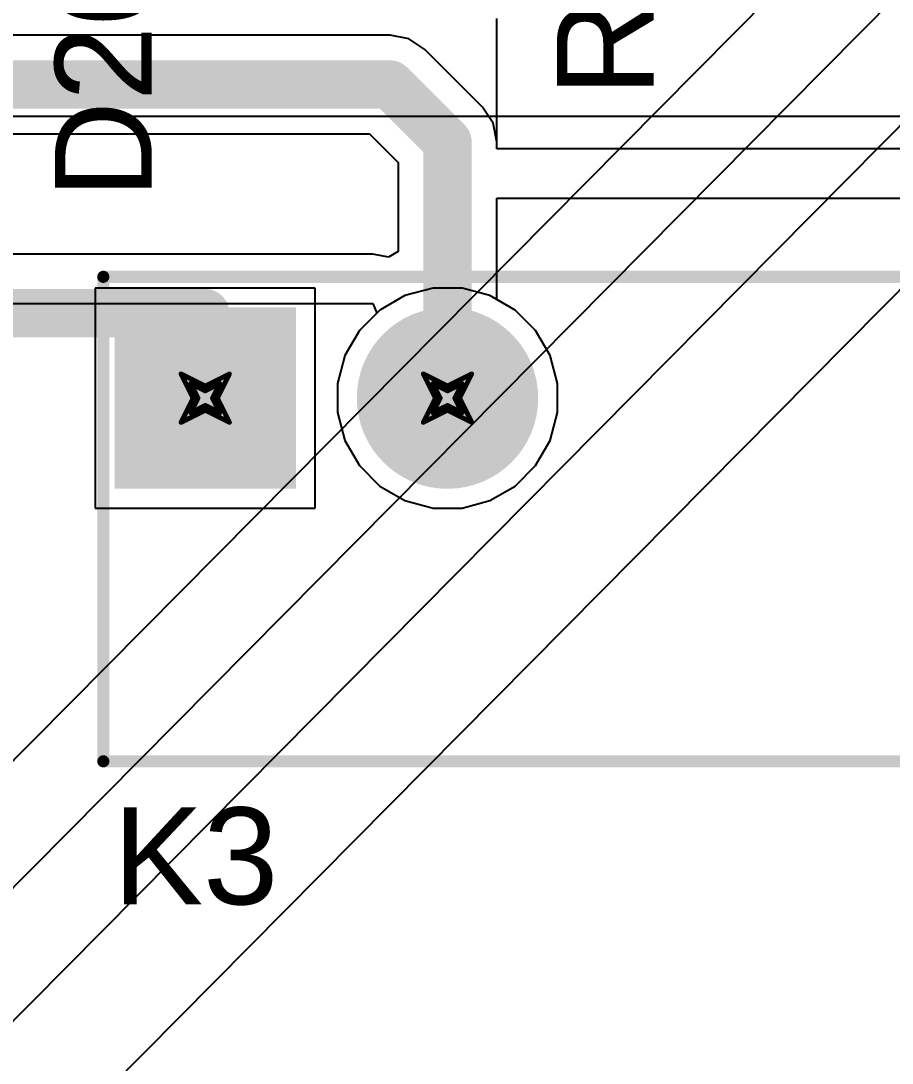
# Model space of a CAD drawing. Header units: inches. Extents: x -3 to 5259, y -3 to 5282.
# Drawn here: x 89.38 to 98.51, y 62.72 to 73.65 of the extents above; entities that cross this region are included whole.
import ezdxf

# ---------------------------------------------------------------- set-up
doc = ezdxf.new("R2010")
doc.units = ezdxf.units.IN
for name, color, linetype in [('Bottom Layer', 5, 'Continuous'), ('Bottom Solder', 6, 'Continuous'), ('Drill Drawing', 1, 'Continuous'), ('Layer 1', 16, 'Continuous'), ('Layer 2', 76, 'Continuous'), ('Multi-Layer', 9, 'Continuous'), ('Pad Holes', 156, 'Continuous'), ('Top Layer', 1, 'Continuous'), ('Top Overlay', 2, 'Continuous'), ('Top Solder', 216, 'Continuous')]:
    doc.layers.add(name, color=color, linetype=linetype)
doc.styles.add('Arial', font='', dxfattribs={"height": 0.2})
doc.styles.get('Arial').set_extended_font_data('Arial')

# ---------------------------------------------------------------- blocks, each defined once
blk = doc.blocks.new('13_WQFN_HR__3_2__26')
at = {"layer": 'Top Solder'}
for p in [(-0.575, 1.81), (-0.547, -0.923), (0.753, 1.802), (1.178, -0.923)]:
    blk.add_line(p, (5227.28, 5276.701), dxfattribs=at)
blk = doc.blocks.new('G6DN_1A_SL_DC24_179')
at = {"layer": 'Bottom Layer'}
blk.add_hatch(color=5, dxfattribs=at).paths.add_polyline_path([(-9.79, 0.9), (-7.99, 0.9), (-7.99, -0.9), (-9.79, -0.9)])
h = blk.add_hatch(color=5, dxfattribs=at)
edge = h.paths.add_edge_path()
edge.add_arc((-6.35, 0), 0.9, 0, 360)
at = {"layer": 'Bottom Solder'}
blk.add_hatch(color=6, dxfattribs=at).paths.add_polyline_path([(-9.841, 0.951), (-7.939, 0.951), (-7.939, -0.951), (-9.841, -0.951)])
h = blk.add_hatch(color=6, dxfattribs=at)
edge = h.paths.add_edge_path()
edge.add_arc((-6.35, 0), 0.951, 0, 360)
at = {"layer": 'Layer 1'}
blk.add_hatch(color=16, dxfattribs=at).paths.add_polyline_path([(-9.79, 0.9), (-7.99, 0.9), (-7.99, -0.9), (-9.79, -0.9)])
h = blk.add_hatch(color=16, dxfattribs=at)
edge = h.paths.add_edge_path()
edge.add_arc((-6.35, 0), 0.9, 0, 360)
at = {"layer": 'Layer 2'}
blk.add_hatch(color=76, dxfattribs=at).paths.add_polyline_path([(-9.79, 0.9), (-7.99, 0.9), (-7.99, -0.9), (-9.79, -0.9)])
h = blk.add_hatch(color=76, dxfattribs=at)
edge = h.paths.add_edge_path()
edge.add_arc((-6.35, 0), 0.9, 0, 360)
at = {"layer": 'Multi-Layer'}
blk.add_hatch(color=9, dxfattribs=at).paths.add_polyline_path([(-9.79, 0.9), (-7.99, 0.9), (-7.99, -0.9), (-9.79, -0.9)])
h = blk.add_hatch(color=9, dxfattribs=at)
edge = h.paths.add_edge_path()
edge.add_arc((-6.35, 0), 0.9, 0, 360)
at = {"layer": 'Pad Holes'}
h = blk.add_hatch(color=7, dxfattribs=at)
edge = h.paths.add_edge_path()
edge.add_arc((-8.89, 0), 0.6, 0, 360)
h = blk.add_hatch(color=7, dxfattribs=at)
edge = h.paths.add_edge_path()
edge.add_arc((-6.35, 0), 0.6, 0, 360)
at = {"layer": 'Top Layer'}
blk.add_hatch(color=1, dxfattribs=at).paths.add_polyline_path([(-9.79, 0.9), (-7.99, 0.9), (-7.99, -0.9), (-9.79, -0.9)])
h = blk.add_hatch(color=1, dxfattribs=at)
edge = h.paths.add_edge_path()
edge.add_arc((-6.35, 0), 0.9, 0, 360)
at = {"layer": 'Top Solder'}
blk.add_hatch(color=216, dxfattribs=at).paths.add_polyline_path([(-9.841, 0.951), (-7.939, 0.951), (-7.939, -0.951), (-9.841, -0.951)])
h = blk.add_hatch(color=216, dxfattribs=at)
edge = h.paths.add_edge_path()
edge.add_arc((-6.35, 0), 0.951, 0, 360)
at = {"layer": 'Top Overlay'}
for points in [[(-9.959, 1.272, 0.127, 0.127, 0), (10.361, 1.272, 0.127, 0.127, 0)], [(-9.959, -3.808, 0.127, 0.127, 0), (-9.959, 1.272, 0.127, 0.127, 0)], [(-9.959, -3.808, 0.127, 0.127, 0), (10.361, -3.808, 0.127, 0.127, 0)]]:
    blk.add_lwpolyline(points, format="xyseb", dxfattribs=at)
for points in [[(-9.991, 1.272, 0.0635, 0.0635, 1), (-9.927, 1.272, 0.0635, 0.0635, 1)], [(-9.991, 1.272, 0.0635, 0.0635, 1), (-9.927, 1.272, 0.0635, 0.0635, 1)], [(-9.991, -3.808, 0.0635, 0.0635, 1), (-9.927, -3.808, 0.0635, 0.0635, 1)], [(-9.991, -3.808, 0.0635, 0.0635, 1), (-9.927, -3.808, 0.0635, 0.0635, 1)]]:
    blk.add_lwpolyline(points, format="xyseb", close=True, dxfattribs=at)

msp = doc.modelspace()

# ---------------------------------------------------------------- linework, layer by layer
at = {"layer": 'Bottom Layer'}
for p, q in [((92.463, 70.851), (90.155, 70.851)), ((90.155, 70.851), (90.155, 68.543)), ((92.463, 68.543), (92.463, 70.851)), ((93.697, 70.851), (93.403, 70.773)), ((94.001, 70.851), (93.697, 70.851)), ((94.294, 70.773), (94.001, 70.851)), ((93.403, 70.773), (93.14, 70.621)), ((94.557, 70.621), (94.294, 70.773)), ((93.14, 70.621), (92.925, 70.406)), ((94.772, 70.406), (94.557, 70.621)), ((92.925, 70.406), (92.773, 70.143)), ((94.924, 70.143), (94.772, 70.406)), ((92.773, 70.143), (92.695, 69.849)), ((95.003, 69.849), (94.924, 70.143)), ((92.695, 69.849), (92.695, 69.545)), ((95.003, 69.545), (95.003, 69.849)), ((92.695, 69.545), (92.773, 69.252)), ((94.924, 69.252), (95.003, 69.545)), ((92.773, 69.252), (92.925, 68.989)), ((94.772, 68.989), (94.924, 69.252)), ((92.925, 68.989), (93.14, 68.774)), ((94.557, 68.774), (94.772, 68.989)), ((93.14, 68.774), (93.403, 68.622)), ((94.294, 68.622), (94.557, 68.774)), ((90.155, 68.543), (92.463, 68.543)), ((93.403, 68.622), (93.697, 68.543)), ((93.697, 68.543), (94.001, 68.543)), ((94.001, 68.543), (94.294, 68.622))]:
    msp.add_line(p, q, dxfattribs=at)
at = {"layer": 'Drill Drawing'}
for points in [[(91.055, 69.951, 0.0508, 0.0508, 0), (91.309, 69.824, 0.0508, 0.0508, 0)], [(91.055, 69.951, 0.0508, 0.0508, 0), (91.182, 69.697, 0.0508, 0.0508, 0)], [(91.309, 69.824, 0.0508, 0.0508, 0), (91.563, 69.951, 0.0508, 0.0508, 0)], [(91.436, 69.697, 0.0508, 0.0508, 0), (91.563, 69.951, 0.0508, 0.0508, 0)], [(93.595, 69.951, 0.0508, 0.0508, 0), (93.849, 69.824, 0.0508, 0.0508, 0)], [(93.595, 69.951, 0.0508, 0.0508, 0), (93.722, 69.697, 0.0508, 0.0508, 0)], [(93.849, 69.824, 0.0508, 0.0508, 0), (94.103, 69.951, 0.0508, 0.0508, 0)], [(93.976, 69.697, 0.0508, 0.0508, 0), (94.103, 69.951, 0.0508, 0.0508, 0)], [(91.156, 69.85, 0.0508, 0.0508, 0), (91.309, 69.773, 0.0508, 0.0508, 0)], [(91.156, 69.85, 0.0508, 0.0508, 0), (91.233, 69.697, 0.0508, 0.0508, 0)], [(91.309, 69.773, 0.0508, 0.0508, 0), (91.461, 69.85, 0.0508, 0.0508, 0)], [(91.385, 69.697, 0.0508, 0.0508, 0), (91.461, 69.85, 0.0508, 0.0508, 0)], [(93.696, 69.85, 0.0508, 0.0508, 0), (93.849, 69.773, 0.0508, 0.0508, 0)], [(93.696, 69.85, 0.0508, 0.0508, 0), (93.773, 69.697, 0.0508, 0.0508, 0)], [(93.849, 69.773, 0.0508, 0.0508, 0), (94.001, 69.85, 0.0508, 0.0508, 0)], [(93.925, 69.697, 0.0508, 0.0508, 0), (94.001, 69.85, 0.0508, 0.0508, 0)], [(91.055, 69.443, 0.0508, 0.0508, 0), (91.182, 69.697, 0.0508, 0.0508, 0)], [(91.156, 69.545, 0.0508, 0.0508, 0), (91.233, 69.697, 0.0508, 0.0508, 0)], [(91.156, 69.545, 0.0508, 0.0508, 0), (91.309, 69.621, 0.0508, 0.0508, 0)], [(91.309, 69.621, 0.0508, 0.0508, 0), (91.461, 69.545, 0.0508, 0.0508, 0)], [(91.385, 69.697, 0.0508, 0.0508, 0), (91.461, 69.545, 0.0508, 0.0508, 0)], [(91.436, 69.697, 0.0508, 0.0508, 0), (91.563, 69.443, 0.0508, 0.0508, 0)], [(93.595, 69.443, 0.0508, 0.0508, 0), (93.722, 69.697, 0.0508, 0.0508, 0)], [(93.696, 69.545, 0.0508, 0.0508, 0), (93.773, 69.697, 0.0508, 0.0508, 0)], [(93.696, 69.545, 0.0508, 0.0508, 0), (93.849, 69.621, 0.0508, 0.0508, 0)], [(93.849, 69.621, 0.0508, 0.0508, 0), (94.001, 69.545, 0.0508, 0.0508, 0)], [(93.925, 69.697, 0.0508, 0.0508, 0), (94.001, 69.545, 0.0508, 0.0508, 0)], [(93.976, 69.697, 0.0508, 0.0508, 0), (94.103, 69.443, 0.0508, 0.0508, 0)], [(91.055, 69.443, 0.0508, 0.0508, 0), (91.309, 69.57, 0.0508, 0.0508, 0)], [(91.309, 69.57, 0.0508, 0.0508, 0), (91.563, 69.443, 0.0508, 0.0508, 0)], [(93.595, 69.443, 0.0508, 0.0508, 0), (93.849, 69.57, 0.0508, 0.0508, 0)], [(93.849, 69.57, 0.0508, 0.0508, 0), (94.103, 69.443, 0.0508, 0.0508, 0)]]:
    msp.add_lwpolyline(points, format="xyseb", dxfattribs=at)
for points in [[(91.042, 69.951, 0.0254, 0.0254, 1), (91.067, 69.951, 0.0254, 0.0254, 1)], [(91.042, 69.951, 0.0254, 0.0254, 1), (91.067, 69.951, 0.0254, 0.0254, 1)], [(91.55, 69.951, 0.0254, 0.0254, 1), (91.575, 69.951, 0.0254, 0.0254, 1)], [(91.55, 69.951, 0.0254, 0.0254, 1), (91.575, 69.951, 0.0254, 0.0254, 1)], [(93.582, 69.951, 0.0254, 0.0254, 1), (93.607, 69.951, 0.0254, 0.0254, 1)], [(93.582, 69.951, 0.0254, 0.0254, 1), (93.607, 69.951, 0.0254, 0.0254, 1)], [(94.09, 69.951, 0.0254, 0.0254, 1), (94.115, 69.951, 0.0254, 0.0254, 1)], [(94.09, 69.951, 0.0254, 0.0254, 1), (94.115, 69.951, 0.0254, 0.0254, 1)], [(91.144, 69.85, 0.0254, 0.0254, 1), (91.169, 69.85, 0.0254, 0.0254, 1)], [(91.144, 69.85, 0.0254, 0.0254, 1), (91.169, 69.85, 0.0254, 0.0254, 1)], [(91.296, 69.824, 0.0254, 0.0254, 1), (91.321, 69.824, 0.0254, 0.0254, 1)], [(91.296, 69.824, 0.0254, 0.0254, 1), (91.321, 69.824, 0.0254, 0.0254, 1)], [(91.448, 69.85, 0.0254, 0.0254, 1), (91.474, 69.85, 0.0254, 0.0254, 1)], [(91.448, 69.85, 0.0254, 0.0254, 1), (91.474, 69.85, 0.0254, 0.0254, 1)], [(93.684, 69.85, 0.0254, 0.0254, 1), (93.709, 69.85, 0.0254, 0.0254, 1)], [(93.684, 69.85, 0.0254, 0.0254, 1), (93.709, 69.85, 0.0254, 0.0254, 1)], [(93.836, 69.824, 0.0254, 0.0254, 1), (93.861, 69.824, 0.0254, 0.0254, 1)], [(93.836, 69.824, 0.0254, 0.0254, 1), (93.861, 69.824, 0.0254, 0.0254, 1)], [(93.988, 69.85, 0.0254, 0.0254, 1), (94.014, 69.85, 0.0254, 0.0254, 1)], [(93.988, 69.85, 0.0254, 0.0254, 1), (94.014, 69.85, 0.0254, 0.0254, 1)], [(91.296, 69.773, 0.0254, 0.0254, 1), (91.321, 69.773, 0.0254, 0.0254, 1)], [(91.296, 69.773, 0.0254, 0.0254, 1), (91.321, 69.773, 0.0254, 0.0254, 1)], [(93.836, 69.773, 0.0254, 0.0254, 1), (93.861, 69.773, 0.0254, 0.0254, 1)], [(93.836, 69.773, 0.0254, 0.0254, 1), (93.861, 69.773, 0.0254, 0.0254, 1)], [(91.169, 69.697, 0.0254, 0.0254, 1), (91.194, 69.697, 0.0254, 0.0254, 1)], [(91.169, 69.697, 0.0254, 0.0254, 1), (91.194, 69.697, 0.0254, 0.0254, 1)], [(91.22, 69.697, 0.0254, 0.0254, 1), (91.245, 69.697, 0.0254, 0.0254, 1)], [(91.22, 69.697, 0.0254, 0.0254, 1), (91.245, 69.697, 0.0254, 0.0254, 1)], [(91.296, 69.621, 0.0254, 0.0254, 1), (91.321, 69.621, 0.0254, 0.0254, 1)], [(91.296, 69.621, 0.0254, 0.0254, 1), (91.321, 69.621, 0.0254, 0.0254, 1)], [(91.372, 69.697, 0.0254, 0.0254, 1), (91.398, 69.697, 0.0254, 0.0254, 1)], [(91.372, 69.697, 0.0254, 0.0254, 1), (91.398, 69.697, 0.0254, 0.0254, 1)], [(91.423, 69.697, 0.0254, 0.0254, 1), (91.448, 69.697, 0.0254, 0.0254, 1)], [(91.423, 69.697, 0.0254, 0.0254, 1), (91.448, 69.697, 0.0254, 0.0254, 1)], [(93.709, 69.697, 0.0254, 0.0254, 1), (93.734, 69.697, 0.0254, 0.0254, 1)], [(93.709, 69.697, 0.0254, 0.0254, 1), (93.734, 69.697, 0.0254, 0.0254, 1)], [(93.76, 69.697, 0.0254, 0.0254, 1), (93.785, 69.697, 0.0254, 0.0254, 1)], [(93.76, 69.697, 0.0254, 0.0254, 1), (93.785, 69.697, 0.0254, 0.0254, 1)], [(93.836, 69.621, 0.0254, 0.0254, 1), (93.861, 69.621, 0.0254, 0.0254, 1)], [(93.836, 69.621, 0.0254, 0.0254, 1), (93.861, 69.621, 0.0254, 0.0254, 1)], [(93.912, 69.697, 0.0254, 0.0254, 1), (93.938, 69.697, 0.0254, 0.0254, 1)], [(93.912, 69.697, 0.0254, 0.0254, 1), (93.938, 69.697, 0.0254, 0.0254, 1)], [(93.963, 69.697, 0.0254, 0.0254, 1), (93.988, 69.697, 0.0254, 0.0254, 1)], [(93.963, 69.697, 0.0254, 0.0254, 1), (93.988, 69.697, 0.0254, 0.0254, 1)], [(91.144, 69.545, 0.0254, 0.0254, 1), (91.169, 69.545, 0.0254, 0.0254, 1)], [(91.144, 69.545, 0.0254, 0.0254, 1), (91.169, 69.545, 0.0254, 0.0254, 1)], [(91.296, 69.57, 0.0254, 0.0254, 1), (91.321, 69.57, 0.0254, 0.0254, 1)], [(91.296, 69.57, 0.0254, 0.0254, 1), (91.321, 69.57, 0.0254, 0.0254, 1)], [(91.448, 69.545, 0.0254, 0.0254, 1), (91.474, 69.545, 0.0254, 0.0254, 1)], [(91.448, 69.545, 0.0254, 0.0254, 1), (91.474, 69.545, 0.0254, 0.0254, 1)], [(93.684, 69.545, 0.0254, 0.0254, 1), (93.709, 69.545, 0.0254, 0.0254, 1)], [(93.684, 69.545, 0.0254, 0.0254, 1), (93.709, 69.545, 0.0254, 0.0254, 1)], [(93.836, 69.57, 0.0254, 0.0254, 1), (93.861, 69.57, 0.0254, 0.0254, 1)], [(93.836, 69.57, 0.0254, 0.0254, 1), (93.861, 69.57, 0.0254, 0.0254, 1)], [(93.988, 69.545, 0.0254, 0.0254, 1), (94.014, 69.545, 0.0254, 0.0254, 1)], [(93.988, 69.545, 0.0254, 0.0254, 1), (94.014, 69.545, 0.0254, 0.0254, 1)], [(91.042, 69.443, 0.0254, 0.0254, 1), (91.067, 69.443, 0.0254, 0.0254, 1)], [(91.042, 69.443, 0.0254, 0.0254, 1), (91.067, 69.443, 0.0254, 0.0254, 1)], [(91.55, 69.443, 0.0254, 0.0254, 1), (91.575, 69.443, 0.0254, 0.0254, 1)], [(91.55, 69.443, 0.0254, 0.0254, 1), (91.575, 69.443, 0.0254, 0.0254, 1)], [(93.582, 69.443, 0.0254, 0.0254, 1), (93.607, 69.443, 0.0254, 0.0254, 1)], [(93.582, 69.443, 0.0254, 0.0254, 1), (93.607, 69.443, 0.0254, 0.0254, 1)], [(94.09, 69.443, 0.0254, 0.0254, 1), (94.115, 69.443, 0.0254, 0.0254, 1)], [(94.09, 69.443, 0.0254, 0.0254, 1), (94.115, 69.443, 0.0254, 0.0254, 1)]]:
    msp.add_lwpolyline(points, format="xyseb", close=True, dxfattribs=at)
at = {"layer": 'Layer 1'}
for p, q in [((92.463, 70.851), (90.155, 70.851)), ((90.155, 70.851), (90.155, 68.543)), ((92.463, 68.543), (92.463, 70.851)), ((93.697, 70.851), (93.403, 70.773)), ((94.001, 70.851), (93.697, 70.851)), ((94.294, 70.773), (94.001, 70.851)), ((93.403, 70.773), (93.14, 70.621)), ((94.557, 70.621), (94.294, 70.773)), ((93.14, 70.621), (92.925, 70.406)), ((94.772, 70.406), (94.557, 70.621)), ((92.925, 70.406), (92.773, 70.143)), ((94.924, 70.143), (94.772, 70.406)), ((92.773, 70.143), (92.695, 69.849)), ((95.003, 69.849), (94.924, 70.143)), ((92.695, 69.849), (92.695, 69.545)), ((95.003, 69.545), (95.003, 69.849)), ((92.695, 69.545), (92.773, 69.252)), ((94.924, 69.252), (95.003, 69.545)), ((92.773, 69.252), (92.925, 68.989)), ((94.772, 68.989), (94.924, 69.252)), ((92.925, 68.989), (93.14, 68.774)), ((94.557, 68.774), (94.772, 68.989)), ((93.14, 68.774), (93.403, 68.622)), ((94.294, 68.622), (94.557, 68.774)), ((90.155, 68.543), (92.463, 68.543)), ((93.403, 68.622), (93.697, 68.543)), ((93.697, 68.543), (94.001, 68.543)), ((94.001, 68.543), (94.294, 68.622))]:
    msp.add_line(p, q, dxfattribs=at)
at = {"layer": 'Layer 2'}
for p, q in [((49.897, 72.652), (113.028, 72.652)), ((92.463, 70.851), (90.155, 70.851)), ((90.155, 70.851), (90.155, 68.543)), ((92.463, 68.543), (92.463, 70.851)), ((93.697, 70.851), (93.403, 70.773)), ((94.001, 70.851), (93.697, 70.851)), ((94.294, 70.773), (94.001, 70.851)), ((93.403, 70.773), (93.14, 70.621)), ((94.557, 70.621), (94.294, 70.773)), ((93.14, 70.621), (92.925, 70.406)), ((94.772, 70.406), (94.557, 70.621)), ((92.925, 70.406), (92.773, 70.143)), ((94.924, 70.143), (94.772, 70.406)), ((92.773, 70.143), (92.695, 69.849)), ((95.003, 69.849), (94.924, 70.143)), ((92.695, 69.849), (92.695, 69.545)), ((95.003, 69.545), (95.003, 69.849)), ((92.695, 69.545), (92.773, 69.252)), ((94.924, 69.252), (95.003, 69.545)), ((92.773, 69.252), (92.925, 68.989)), ((94.772, 68.989), (94.924, 69.252)), ((92.925, 68.989), (93.14, 68.774)), ((94.557, 68.774), (94.772, 68.989)), ((93.14, 68.774), (93.403, 68.622)), ((94.294, 68.622), (94.557, 68.774)), ((90.155, 68.543), (92.463, 68.543)), ((93.403, 68.622), (93.697, 68.543)), ((93.697, 68.543), (94.001, 68.543)), ((94.001, 68.543), (94.294, 68.622))]:
    msp.add_line(p, q, dxfattribs=at)
at = {"layer": 'Top Layer'}
for p, q in [((94.367, 72.311), (94.367, 73.678)), ((93.246, 73.503), (89.09, 73.503)), ((93.444, 73.464), (93.246, 73.503)), ((93.612, 73.351), (93.444, 73.464)), ((94.215, 72.749), (93.612, 73.351)), ((94.327, 72.581), (94.215, 72.749)), ((94.367, 72.383), (94.327, 72.581)), ((89.09, 72.467), (93.032, 72.467)), ((93.032, 72.467), (93.331, 72.168)), ((94.367, 72.311), (94.367, 72.383)), ((106.392, 72.311), (94.367, 72.311)), ((106.909, 72.311), (94.367, 72.311)), ((93.331, 72.168), (93.331, 71.236)), ((94.367, 70.731), (94.367, 71.793)), ((94.367, 71.793), (106.392, 71.793)), ((93.065, 71.207), (89.09, 71.207)), ((93.229, 71.175), (93.065, 71.207)), ((93.33, 71.235), (93.229, 71.175)), ((93.331, 71.236), (93.33, 71.235)), ((94.557, 70.621), (94.367, 70.731)), ((87.369, 70.689), (93.065, 70.689)), ((93.065, 70.689), (93.107, 70.588)), ((94.772, 70.406), (94.557, 70.621)), ((93.107, 70.588), (92.925, 70.406)), ((92.925, 70.406), (92.773, 70.143)), ((94.924, 70.143), (94.772, 70.406)), ((92.773, 70.143), (92.695, 69.849)), ((95.003, 69.849), (94.924, 70.143)), ((92.695, 69.849), (92.695, 69.545)), ((95.003, 69.545), (95.003, 69.849)), ((92.695, 69.545), (92.773, 69.252)), ((94.924, 69.252), (95.003, 69.545)), ((92.773, 69.252), (92.925, 68.989)), ((94.772, 68.989), (94.924, 69.252)), ((92.925, 68.989), (93.14, 68.774)), ((94.557, 68.774), (94.772, 68.989)), ((93.14, 68.774), (93.403, 68.622)), ((94.294, 68.622), (94.557, 68.774)), ((93.403, 68.622), (93.697, 68.543)), ((93.697, 68.543), (94.001, 68.543)), ((94.001, 68.543), (94.294, 68.622))]:
    msp.add_line(p, q, dxfattribs=at)
for points in [[(88.386, 72.985, 0.508, 0.508, 0), (93.246, 72.985, 0.508, 0.508, 0)], [(93.246, 72.985, 0.508, 0.508, 0), (93.849, 72.383, 0.508, 0.508, 0)], [(93.849, 69.697, 0.508, 0.508, 0), (93.849, 72.383, 0.508, 0.508, 0)], [(88.386, 70.588, 0.508, 0.508, 0), (91.307, 70.588, 0.508, 0.508, 0)], [(91.307, 70.588, 0.508, 0.508, 0), (91.309, 70.586, 0.508, 0.508, 0)]]:
    msp.add_lwpolyline(points, format="xyseb", dxfattribs=at)
for points in [[(93.119, 72.985, 0.254, 0.254, 1), (93.373, 72.985, 0.254, 0.254, 1)], [(93.119, 72.985, 0.254, 0.254, 1), (93.373, 72.985, 0.254, 0.254, 1)], [(93.722, 72.383, 0.254, 0.254, 1), (93.976, 72.383, 0.254, 0.254, 1)], [(93.722, 72.383, 0.254, 0.254, 1), (93.976, 72.383, 0.254, 0.254, 1)], [(91.18, 70.588, 0.254, 0.254, 1), (91.434, 70.588, 0.254, 0.254, 1)], [(91.18, 70.588, 0.254, 0.254, 1), (91.434, 70.588, 0.254, 0.254, 1)], [(91.182, 70.586, 0.254, 0.254, 1), (91.436, 70.586, 0.254, 0.254, 1)], [(93.722, 69.697, 0.254, 0.254, 1), (93.976, 69.697, 0.254, 0.254, 1)]]:
    msp.add_lwpolyline(points, format="xyseb", close=True, dxfattribs=at)

# ---------------------------------------------------------------- block references
for name, p in [('13_WQFN_HR__3_2__26', (31.76, 5.456)), ('G6DN_1A_SL_DC24_179', (100.199, 69.697))]:
    msp.add_blockref(name, p)

# ---------------------------------------------------------------- texts
at = {"layer": 'Top Overlay', "style": 'Arial'}
for s, p in [('R112', (96.012, 72.856)), ('D20', (90.748, 71.787))]:
    msp.add_text(s, height=1.016, rotation=90, dxfattribs=at).set_placement(p)
msp.add_text('K3', height=1.016, dxfattribs=at).set_placement((90.34, 64.389))

doc.saveas('drawing.dxf')
